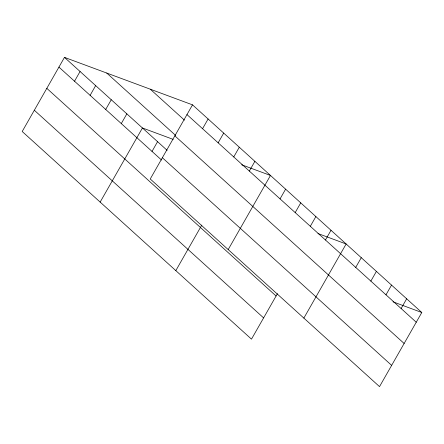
<?xml version="1.0" encoding="UTF-8"?>
<svg xmlns="http://www.w3.org/2000/svg" width="444" height="444" viewBox="0 0 444 444"><rect width="100%" height="100%" fill="white"/><g stroke="black" fill="none" stroke-linecap="round" stroke-linejoin="round"><path stroke-width="0.67" d="M192.518 104.856L150.239 178.982L379.52 386.624L421.8 312.504L192.518 104.856L64.48 57.376L22.2 131.496L251.482 339.144L277.439 293.634M74.52 81.224L80.07 71.495M90.115 95.343L95.66 85.614M105.705 109.463L111.255 99.734M121.295 123.582L126.845 113.853M100.155 202.098L142.435 127.972L173.166 139.372M152.02 151.404L157.57 141.68M202.558 128.705L208.108 118.975M218.154 142.824L223.698 133.095M233.744 156.943L239.294 147.219M175.818 270.618L201.776 225.114M249.334 171.062L254.884 161.339M228.194 249.578L270.474 175.458L241.664 164.774M280.059 198.89L285.609 189.161M295.193 212.593L300.738 202.864M310.323 226.296L315.873 216.572M325.458 240.004L331.002 230.275M303.857 318.104L346.137 243.978L317.971 233.533M355.722 267.41L361.272 257.687M370.851 281.119L376.401 271.389M385.986 294.822L391.536 285.092M401.121 308.524L406.665 298.795M392.99 301.82L421.8 312.504M186.968 114.585L416.25 322.227M150.266 89.189L184.465 120.158M106.732 73.044L175.635 135.442M174.847 135.836L404.129 343.478M64.48 57.376L167.149 150.355M162.36 157.731L391.641 365.373M58.93 67.1L161.605 160.084M46.809 88.35L276.09 295.998M34.321 110.245L263.603 317.893"/></g></svg>
